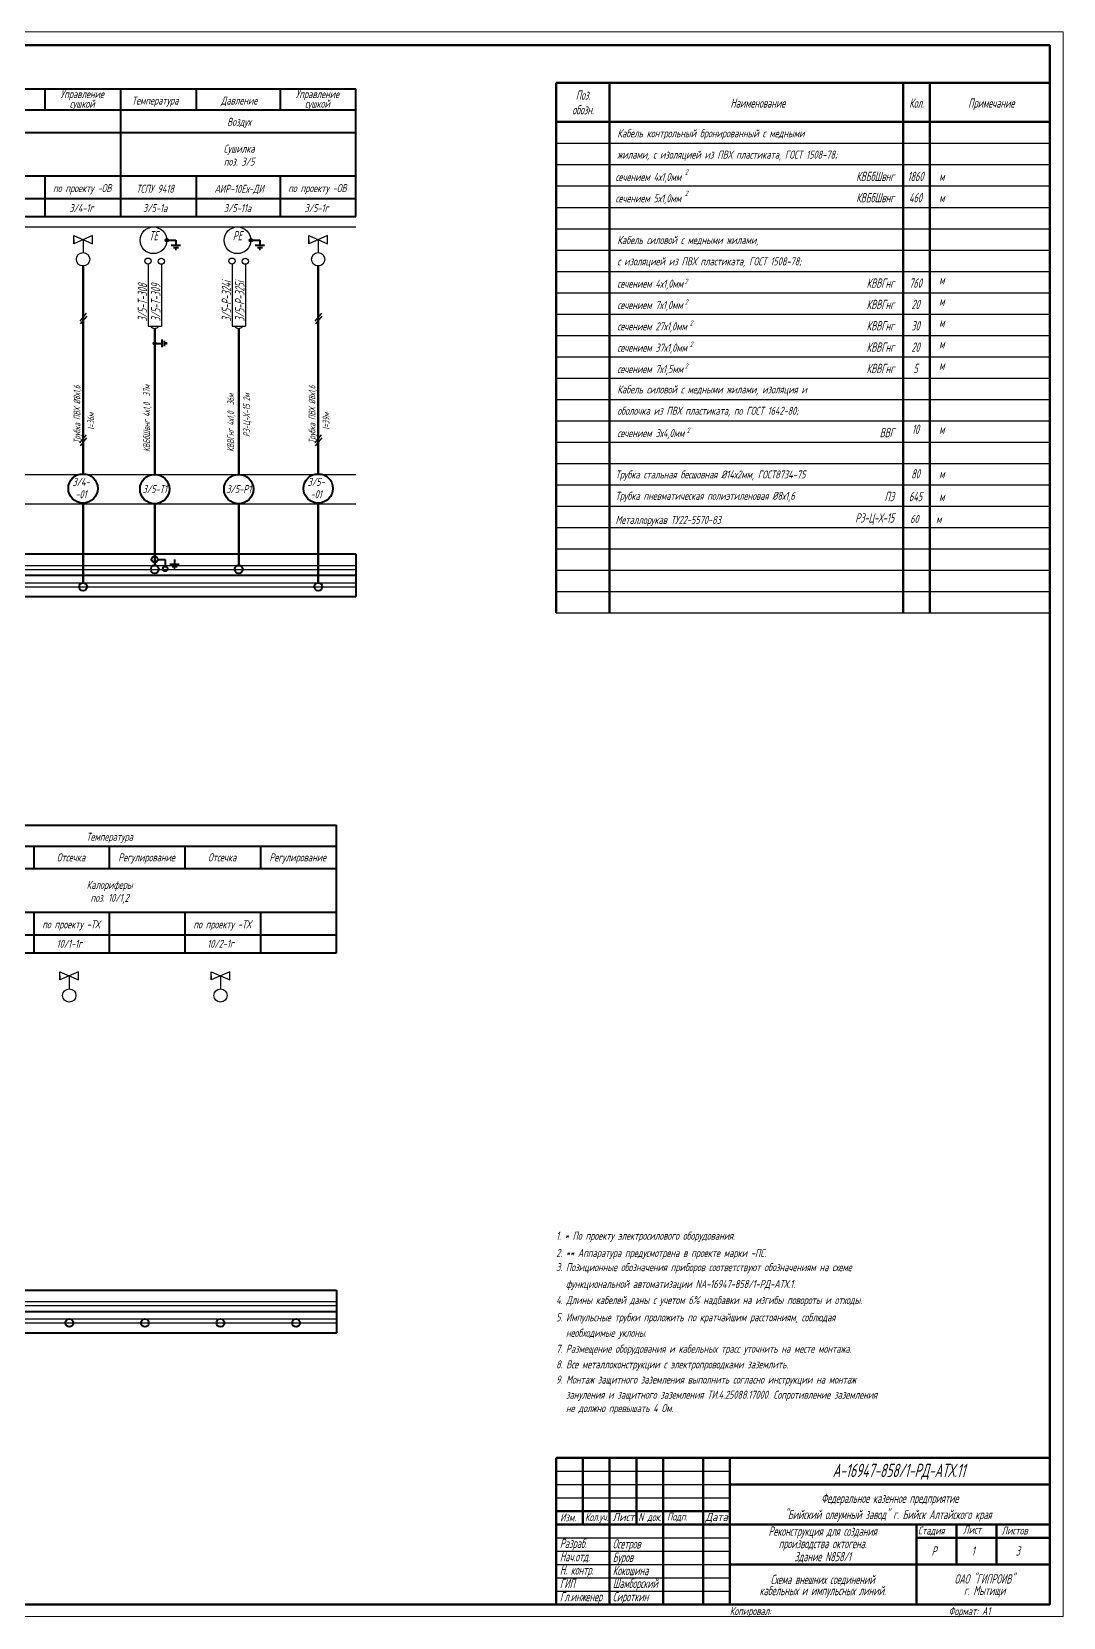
# Model space of a CAD drawing. Header units: millimetres. Extents: x -680 to 9204, y -4430 to 7779.
# Drawn here: x 2144 to 2531, y -2712 to -2118 of the extents above; entities that cross this region are included whole.
import ezdxf
from ezdxf.enums import TextEntityAlignment as Align

# ---------------------------------------------------------------- set-up
doc = ezdxf.new("R2010")
doc.units = ezdxf.units.MM
doc.layers.get('Defpoints').update_dxf_attribs({"color": 33})
for name, color, linetype, lineweight in [('text', 41, 'Continuous', 20), ('Арматура', 1, 'Continuous', 25), ('Датчики', 31, 'Continuous', 50), ('Земля', 233, 'Continuous', 40), ('Обводка', 6, 'Continuous', 25), ('Пн.кабель', 4, 'Continuous', 50), ('Таблица', 253, 'Continuous', 40), ('Текст_КИП', 2, 'Continuous', 25), ('Толст.рамка', 7, 'Continuous', 60), ('Тонк.рамка', 10, 'Continuous', 20), ('Щиты_пульты', 5, 'Continuous', 40), ('Эл.кабель', 2, 'Continuous', 50)]:
    doc.layers.add(name, color=color, linetype=linetype, lineweight=lineweight)
doc.layers.add('ТЕКСТ', color=2, linetype='Continuous')
doc.styles.add('Simplex', font='simplex.shx', dxfattribs={"width": 0.7, "oblique": 15})

# ---------------------------------------------------------------- blocks, each defined once
blk = doc.blocks.new('Заземление')
for p, q in [((0, 0), (0, -1.99)), ((1.74, -1.99), (-1.77, -1.99)), ((0.92, -2.81), (-0.95, -2.81)), ((0.24, -3.5), (-0.27, -3.5))]:
    blk.add_line(p, q)

msp = doc.modelspace()

# ---------------------------------------------------------------- linework, layer by layer
for p, q in [((2188.059, -2205.315), (2188.059, -2228.505)), ((2193.059, -2205.315), (2193.059, -2228.505)), ((2219.534, -2205.315), (2219.534, -2228.505)), ((2224.534, -2205.315), (2224.534, -2228.505)), ((2162.617, -2226.59), (2165.04, -2223.61)), ((2162.802, -2227.698), (2165.225, -2224.718)), ((2188.059, -2228.505), (2193.059, -2228.505)), ((2219.534, -2228.505), (2224.534, -2228.505)), ((2250.742, -2226.59), (2253.165, -2223.61)), ((2250.927, -2227.698), (2253.35, -2224.718)), ((2162.552, -2272.208), (2164.975, -2269.228)), ((2250.677, -2272.208), (2253.1, -2269.228)), ((2162.737, -2273.316), (2165.16, -2270.336)), ((2250.862, -2273.316), (2253.285, -2270.336))]:
    msp.add_line(p, q)
at = {"lineweight": 60}
msp.add_line((2526.062, -2652.654), (2526.062, -2707.654), dxfattribs=at)
at = {"lineweight": -3}
for centre in [(2188.059, -2204.147), (2193.059, -2204.168), (2219.534, -2204.147), (2224.534, -2204.168)]:
    msp.add_circle(centre, 1.147, dxfattribs=at)
for centre in [(2190.559, -2227.655), (2222.034, -2227.655)]:
    msp.add_arc(centre, 1.689, 210.20685, 329.79315)
at = {"layer": 'Defpoints'}
for p, q in [((1840.205, -2191.346), (2265.985, -2191.346)), ((1840.684, -2284.08), (2265.985, -2284.08)), ((1840.684, -2295.08), (2265.985, -2295.08)), ((1749.002, -2318.174), (2265.985, -2318.174)), ((1749.002, -2319.674), (2265.985, -2319.674)), ((1749.002, -2324.674), (2265.985, -2324.674)), ((1749.002, -2326.174), (2265.985, -2326.174)), ((1749.071, -2595.63), (2258.635, -2595.63)), ((1749.072, -2594.13), (2258.635, -2594.13)), ((1749.071, -2600.63), (2258.635, -2600.63)), ((1749.071, -2602.13), (2258.635, -2602.13))]:
    msp.add_line(p, q, dxfattribs=at)
at = {"layer": 'Арматура'}
for p, q in [((2160.197, -2197.599), (2160.197, -2194.599)), ((2167.197, -2194.599), (2160.197, -2197.599)), ((2160.197, -2194.599), (2167.197, -2197.599)), ((2160.197, -2196.099), (2160.197, -2197.599)), ((2163.697, -2196.099), (2163.697, -2200.956)), ((2167.197, -2197.599), (2167.197, -2194.599)), ((2248.322, -2197.599), (2248.322, -2194.599)), ((2255.322, -2194.599), (2248.322, -2197.599)), ((2248.322, -2194.599), (2255.322, -2197.599)), ((2248.322, -2196.099), (2248.322, -2197.599)), ((2251.822, -2196.099), (2251.822, -2200.956)), ((2255.322, -2197.599), (2255.322, -2194.599)), ((2155.06, -2473.555), (2155.06, -2470.555)), ((2162.06, -2470.555), (2155.06, -2473.555)), ((2155.06, -2470.555), (2162.06, -2473.555)), ((2155.06, -2472.055), (2155.06, -2473.555)), ((2158.56, -2472.055), (2158.56, -2476.912)), ((2162.06, -2473.555), (2162.06, -2470.555)), ((2211.711, -2473.555), (2211.711, -2470.555)), ((2218.711, -2470.555), (2211.711, -2473.555)), ((2211.711, -2470.555), (2218.711, -2473.555)), ((2211.711, -2472.055), (2211.711, -2473.555)), ((2215.211, -2472.055), (2215.211, -2476.912)), ((2218.711, -2473.555), (2218.711, -2470.555))]:
    msp.add_line(p, q, dxfattribs=at)
for centre in [(2163.697, -2203.456), (2251.822, -2203.456), (2158.56, -2479.412), (2215.211, -2479.412)]:
    msp.add_circle(centre, 2.5, dxfattribs=at)
at = {"layer": 'Датчики', "lineweight": 30}
for centre in [(2190.08, -2196.346), (2221.555, -2196.346)]:
    msp.add_circle(centre, 5, dxfattribs=at)
at = {"layer": 'Земля', "ltscale": 0.3}
for p, q in [((2195.578, -2196.346), (2198.511, -2196.346)), ((2227.053, -2196.346), (2229.986, -2196.346))]:
    msp.add_line(p, q, dxfattribs=at)
at = {"layer": 'Земля'}
for p, q in [((2193.352, -2236.449), (2193.352, -2233.488)), ((2193.352, -2236.449), (2193.352, -2233.488)), ((2194.269, -2235.96), (2194.269, -2233.977)), ((2194.269, -2236.049), (2194.269, -2234.065)), ((2195.032, -2235.414), (2195.032, -2234.524)), ((2195.032, -2235.414), (2195.032, -2234.524)), ((2191.059, -2234.969), (2193.352, -2234.969)), ((2191.059, -2234.969), (2193.352, -2234.969)), ((2191.73, -2315.957), (2194.507, -2315.957)), ((2194.507, -2315.957), (2194.507, -2318.597))]:
    msp.add_line(p, q, dxfattribs=at)
for centre, radius in [((2195.08, -2196.346), 0.5), ((2226.555, -2196.346), 0.5), ((2190.559, -2234.969), 0.5), ((2190.559, -2234.969), 0.5), ((2190.559, -2315.957), 1.171), ((2194.507, -2319.506), 0.909)]:
    msp.add_circle(centre, radius, dxfattribs=at)
at = {"layer": 'Обводка', "color": 155}
for p, q in [((2341.062, -2159.98), (2526.062, -2159.98)), ((2341.062, -2167.98), (2526.062, -2167.98)), ((2341.062, -2175.98), (2526.062, -2175.98)), ((2341.062, -2183.98), (2526.062, -2183.98)), ((2341.062, -2191.98), (2526.062, -2191.98)), ((2341.062, -2199.98), (2526.062, -2199.98)), ((2341.062, -2207.98), (2526.062, -2207.98)), ((2341.062, -2215.98), (2526.062, -2215.98)), ((2341.062, -2223.98), (2526.062, -2223.98)), ((2341.062, -2231.98), (2526.062, -2231.98)), ((2341.062, -2239.98), (2526.062, -2239.98)), ((2341.062, -2247.98), (2526.062, -2247.98)), ((2341.062, -2255.98), (2526.062, -2255.98)), ((2341.062, -2263.98), (2526.062, -2263.98)), ((2341.062, -2271.98), (2526.062, -2271.98)), ((2341.062, -2279.98), (2526.062, -2279.98)), ((2341.062, -2287.98), (2526.062, -2287.98)), ((2341.062, -2295.98), (2526.062, -2295.98)), ((2341.062, -2303.98), (2526.062, -2303.98)), ((2341.062, -2311.98), (2526.062, -2311.98)), ((2341.062, -2319.98), (2526.062, -2319.98)), ((2341.062, -2327.98), (2526.062, -2327.98)), ((2341.062, -2335.98), (2526.062, -2335.98)), ((2341.062, -2657.654), (2406.062, -2657.654)), ((2341.062, -2662.654), (2406.062, -2662.654)), ((2341.062, -2667.654), (2406.062, -2667.654)), ((2341.062, -2682.654), (2406.062, -2682.654)), ((2341.062, -2687.654), (2406.062, -2687.654)), ((2341.062, -2692.654), (2406.062, -2692.654)), ((2341.062, -2697.654), (2406.062, -2697.654)), ((2341.062, -2702.654), (2406.062, -2702.654))]:
    msp.add_line(p, q, dxfattribs=at)
at = {"layer": 'Пн.кабель'}
for p, q in [((2163.697, -2205.956), (2163.697, -2283.833)), ((2251.822, -2205.956), (2251.822, -2283.833)), ((2163.697, -2294.833), (2163.697, -2324.674)), ((2251.822, -2294.833), (2251.822, -2324.674))]:
    msp.add_line(p, q, dxfattribs=at)
at = {"layer": 'Пн.кабель', "lineweight": 40}
for centre in [(2163.697, -2289.333), (2251.822, -2289.333)]:
    msp.add_circle(centre, 5.5, dxfattribs=at)
at = {"layer": 'Таблица'}
for p, q in [((1718.304, -2139.581), (2265.985, -2139.581)), ((2149.535, -2147.477), (2149.535, -2139.581)), ((2177.86, -2187.461), (2177.86, -2139.581)), ((2206.185, -2147.477), (2206.185, -2139.581)), ((2237.66, -2147.477), (2237.66, -2139.581)), ((2265.985, -2187.461), (2265.985, -2139.581)), ((1764.441, -2147.477), (2265.985, -2147.477)), ((1764.441, -2155.867), (2265.985, -2155.867)), ((1764.441, -2172.2), (2265.985, -2172.2)), ((2149.535, -2187.461), (2149.535, -2172.2)), ((2206.185, -2187.461), (2206.185, -2172.2)), ((2237.66, -2187.461), (2237.66, -2172.2)), ((1764.441, -2180.721), (2265.985, -2180.721)), ((1718.304, -2187.461), (2265.985, -2187.461)), ((1718.373, -2415.537), (2258.636, -2415.537)), ((2258.636, -2463.417), (2258.636, -2415.537)), ((1764.51, -2423.433), (2258.636, -2423.433)), ((2145.335, -2431.823), (2145.335, -2423.433)), ((2173.66, -2431.823), (2173.66, -2423.433)), ((2201.985, -2431.823), (2201.985, -2423.433)), ((2230.311, -2431.823), (2230.311, -2423.433)), ((1764.51, -2431.823), (2258.636, -2431.823)), ((1764.51, -2448.155), (2258.636, -2448.155)), ((2145.335, -2463.417), (2145.335, -2448.155)), ((2173.66, -2463.417), (2173.66, -2448.155)), ((2201.985, -2463.417), (2201.985, -2448.155)), ((2230.311, -2463.417), (2230.311, -2448.155)), ((1764.51, -2456.677), (2258.636, -2456.677)), ((1718.373, -2463.417), (2258.636, -2463.417))]:
    msp.add_line(p, q, dxfattribs=at)
for centre in [(2190.559, -2319.674), (2222.034, -2319.674), (2163.697, -2326.174), (2251.822, -2326.174), (2158.56, -2602.13), (2186.886, -2602.13), (2215.211, -2602.13), (2243.536, -2602.13)]:
    msp.add_circle(centre, 1.5, dxfattribs=at)
at = {"layer": 'Толст.рамка'}
for p, q in [((1710.062, -2123.151), (2526.062, -2123.151)), ((2526.062, -2123.151), (2526.062, -2707.654)), ((2341.062, -2137.34), (2341.062, -2335.98)), ((2341.062, -2137.34), (2526.062, -2137.34)), ((2361.062, -2137.34), (2361.062, -2335.98)), ((2471.062, -2137.34), (2471.062, -2335.98)), ((2481.062, -2137.34), (2481.062, -2335.98)), ((2341.062, -2151.98), (2526.062, -2151.98)), ((2526.062, -2707.654), (1710.062, -2707.654))]:
    msp.add_line(p, q, dxfattribs=at)
at = {"layer": 'Толст.рамка', "lineweight": 60}
for p, q in [((2341.062, -2652.654), (2526.062, -2652.654)), ((2341.062, -2707.654), (2341.062, -2652.654)), ((2351.062, -2677.654), (2351.062, -2652.654)), ((2361.062, -2707.654), (2361.062, -2652.654)), ((2371.062, -2677.654), (2371.062, -2652.654)), ((2381.062, -2707.654), (2381.062, -2652.654)), ((2396.062, -2707.654), (2396.062, -2652.654)), ((2406.062, -2707.654), (2406.062, -2652.654)), ((2406.062, -2662.654), (2526.062, -2662.654)), ((2341.062, -2672.654), (2406.062, -2672.654)), ((2341.062, -2677.654), (2406.062, -2677.654)), ((2406.062, -2677.654), (2526.062, -2677.654)), ((2476.062, -2677.654), (2476.062, -2707.654)), ((2491.062, -2692.654), (2491.062, -2677.654)), ((2506.062, -2692.654), (2506.062, -2677.654)), ((2476.062, -2682.654), (2526.062, -2682.654)), ((2406.062, -2692.654), (2526.062, -2692.654)), ((2341.062, -2707.654), (2526.062, -2707.654))]:
    msp.add_line(p, q, dxfattribs=at)
at = {"layer": 'Тонк.рамка'}
for p, q in [((1690.062, -2118.151), (2531.062, -2118.151)), ((2531.062, -2118.151), (2531.062, -2712.151)), ((1690.062, -2712.151), (2531.062, -2712.151))]:
    msp.add_line(p, q, dxfattribs=at)
at = {"layer": 'Щиты_пульты'}
for p, q in [((1718.304, -2313.88), (2265.985, -2313.88)), ((2265.985, -2313.88), (2265.984, -2321.88)), ((1718.304, -2321.88), (2265.985, -2321.88)), ((2265.985, -2321.88), (2265.984, -2329.88)), ((1718.304, -2329.88), (2265.985, -2329.88)), ((1718.373, -2589.836), (2258.636, -2589.836)), ((2258.636, -2589.836), (2258.635, -2597.836)), ((1718.373, -2597.836), (2258.635, -2597.836)), ((2258.635, -2597.836), (2258.635, -2605.836)), ((1718.373, -2605.836), (2258.635, -2605.836))]:
    msp.add_line(p, q, dxfattribs=at)
at = {"layer": 'Эл.кабель'}
for p, q in [((2190.559, -2229.344), (2190.559, -2284.08)), ((2222.034, -2229.344), (2222.034, -2284.08)), ((2190.559, -2295.08), (2190.559, -2318.174)), ((2222.034, -2295.08), (2222.034, -2318.174))]:
    msp.add_line(p, q, dxfattribs=at)
at = {"layer": 'Эл.кабель', "lineweight": 40}
for centre in [(2190.559, -2289.58), (2222.034, -2289.58)]:
    msp.add_circle(centre, 5.5, dxfattribs=at)

# ---------------------------------------------------------------- block references
at = {"layer": 'Земля'}
for p in [(2198.511, -2196.346), (2229.986, -2196.346), (2198.037, -2315.928)]:
    msp.add_blockref('Заземление', p, dxfattribs=at)

# ---------------------------------------------------------------- texts
at = {"lineweight": -3, "style": 'Simplex', "oblique": 15, "width": 0.6}
for s, p in [('3/5-Т-308', (2187.724, -2226.845)), ('3/5-Т-309', (2192.724, -2226.845)), ('3/5-Р-324i', (2219.199, -2226.845)), ('3/5-Р-325i', (2224.199, -2226.845))]:
    msp.add_text(s, height=3.5, rotation=90, dxfattribs=at).set_placement(p)
at = {"style": 'Simplex', "oblique": 15, "width": 0.6}
for s, p in [('3/4-', (2159.741, -2288.389)), ('3/5-', (2247.865, -2288.389)), ('-01', (2160.816, -2293.035)), ('-01', (2248.941, -2293.035))]:
    msp.add_text(s, height=3, dxfattribs=at).set_placement(p)
for s, p in [('3/5-Т1', (2190.559, -2289.58)), ('3/5-P1', (2222.034, -2289.58))]:
    msp.add_text(s, height=3, dxfattribs=at).set_placement(p, align=Align.MIDDLE)
at = {"layer": 'text', "color": 7, "style": 'Simplex', "oblique": 15, "width": 0.6}
for p in [(2162.667, -2272.426), (2250.792, -2272.426)]:
    msp.add_text('Трубка ПВХ %%C8х1,6', height=2.5, rotation=90, dxfattribs=at).set_placement(p)
at = {"layer": 'text', "color": 2, "style": 'Simplex', "oblique": 15, "width": 0.6}
msp.add_text('КВБбШвнг 4х1,0  37м', height=2.5, rotation=90, dxfattribs=at).set_placement((2188.819, -2275.66))
at = {"layer": 'text', "color": 3, "style": 'Simplex', "oblique": 15, "width": 0.6}
msp.add_text('КВВГнг 4х1,0  36м', height=2.5, rotation=90, dxfattribs=at).set_placement((2220.294, -2275.66))
at = {"layer": 'ТЕКСТ', "style": 'Simplex', "oblique": 15, "width": 0.6}
msp.add_text('РЗ-Ц-Х-15 2м', height=2.5, rotation=90, dxfattribs=at).set_placement((2226.245, -2270.032))
at = {"layer": 'ТЕКСТ', "color": 7, "style": 'Simplex', "oblique": 15, "width": 0.6}
for s, p in [('l=36м', (2167.866, -2267.317)), ('l=39м', (2255.991, -2267.317))]:
    msp.add_text(s, height=2.5, rotation=90, dxfattribs=at).set_placement(p)
at = {"layer": 'ТЕКСТ', "style": 'Simplex', "oblique": 15, "width": 0.6}
for s, p in [('1. * По проекту электросилового оборудования.', (2340.991, -2570.943)), ('2. ** Аппаратура предусмотрена в проекте марки -ПС.', (2340.991, -2577.421)), ('3. Позиционные обозначения приборов соответствуют обозначениям на схеме ', (2340.991, -2582.74)), ('функциональной автоматизации NА-16947-858/1-РД-АТХ.1.', (2344.682, -2589.044)), ('4. Длины кабелей даны с учетом 6%%% надбавки на изгибы повороты и отходы.', (2340.991, -2595.052)), ('5. Импульсные трубки проложить по кратчайшим расстояниям, соблюдая ', (2340.991, -2601.531)), ('необходимые уклоны.', (2344.682, -2607.364)), ('7. Размещение оборудования и кабельных трасс уточнить на месте монтажа.', (2340.991, -2613.335)), ('8. Все металлоконструкции с электропроводками заземлить.', (2340.991, -2619.173)), ('9. Монтаж защитного заземления выполнить согласно инструкции на монтаж ', (2340.991, -2624.881)), ('зануления и защитного заземления ТИ.4.25088.17000. Сопротивление заземления', (2344.682, -2630.554)), ('не должно превышать 4 Ом.', (2344.682, -2635.577))]:
    msp.add_text(s, height=3, dxfattribs=at).set_placement(p)
at = {"layer": 'Текст_КИП', "style": 'Simplex', "oblique": 15, "width": 0.6}
for s, height, p in [('Управление', 3, (2163.391, -2143.003)), ('сушкой', 3, (2163.391, -2146.63)), ('Температура', 3, (2190.71, -2145.46)), ('Давление', 3, (2222.185, -2145.46)), ('Управление', 3, (2251.515, -2143.003)), ('сушкой', 3, (2251.515, -2146.63)), ('Поз.', 3.5, (2351.062, -2143.647)), ('Наименование', 3.5, (2416.562, -2146.647)), ('Кол.', 3.5, (2476.062, -2146.647)), ('Примечание', 3.5, (2504.062, -2146.647)), ('Воздух', 3, (2222.185, -2153.421)), ('обозн.', 3.5, (2351.062, -2149.147)), ('Сушилка', 3, (2222.185, -2163.49)), ('поз. 3/5', 3, (2222.185, -2168.347)), ('1860', 3.5, (2475.664, -2174.135)), ('по проекту -ОВ', 3, (2163.391, -2178.282)), ('ТСПУ 9418', 3, (2190.71, -2178.529)), ('АИР-10Ех-ДИ', 3, (2222.185, -2178.529)), ('по проекту -ОВ', 3, (2251.515, -2178.282)), ('460', 3.5, (2475.664, -2182.135)), ('3/4-1г', 3, (2163.056, -2185.775)), ('3/5-1а', 3, (2190.71, -2185.775)), ('3/5-11а', 3, (2221.555, -2185.775)), ('3/5-1г', 3, (2251.181, -2185.775)), ('760', 3.5, (2475.664, -2214.135)), ('20', 3.5, (2475.664, -2222.135)), ('30', 3.5, (2475.664, -2230.135)), ('20', 3.5, (2475.664, -2238.135)), ('5', 3.5, (2475.664, -2246.135)), ('10', 3.5, (2475.664, -2268.907)), ('80', 3.5, (2475.664, -2285.621)), ('645', 3.5, (2475.664, -2294.135)), ('Температура', 3, (2173.66, -2421.416)), ('Отсечка', 3, (2159.191, -2429.13)), ('Регулирование', 3, (2187.516, -2429.13)), ('Отсечка', 3, (2215.841, -2429.13)), ('Регулирование', 3, (2244.166, -2429.13)), ('Калориферы', 3, (2173.66, -2439.446)), ('поз. 10/1,2', 3, (2173.66, -2444.303)), ('по проекту -ТХ', 3, (2159.191, -2454.238)), ('по проекту -ТХ', 3, (2215.841, -2454.238)), ('10/1-1г', 3, (2158.56, -2461.523)), ('10/2-1г', 3, (2215.211, -2461.523)), ('Федеральное казенное предприятие', 3.5, (2466.062, -2669.614)), ('"Бийский олеумный завод" г. Бийск Алтайского края ', 3.5, (2466.062, -2675.691)), ('Реконструкция для создания', 3.5, (2440.868, -2681.939)), ('производства октогена.', 3.5, (2440.868, -2686.592)), ('Здание N858/1', 3.5, (2440.868, -2691.48)), ('Схема внешних соединений', 3.5, (2440.868, -2700.039)), ('ОАО "ГИПРОИВ"', 3.5, (2501.578, -2699.843)), ('кабельных и импульсных линий.', 3.5, (2440.868, -2704.216))]:
    msp.add_text(s, height=height, dxfattribs=at).set_placement(p, align=Align.CENTER)
at = {"layer": 'Текст_КИП', "style": 'Simplex', "oblique": 15}
for s, height, width, p in [('Кабель контрольный бронированный с медными', 3, 0.6, (2363.934, -2157.733)), ('жилами, с изоляцией из ПВХ пластиката, ГОСТ 1508-78;', 3, 0.6, (2363.934, -2165.733)), ('сечением 4х1,0мм', 3, 0.6, (2363.243, -2174.094)), ('2', 2, 0.6, (2389.312, -2171.712)), ('м', 3.5, 0.6, (2484.525, -2174.135)), ('сечением 5х1,0мм', 3, 0.6, (2363.243, -2182.094)), ('2', 2, 0.6, (2389.312, -2179.712)), ('м', 3.5, 0.6, (2484.525, -2182.135)), ('Кабель силовой с медными жилами,', 3, 0.6, (2363.934, -2197.733)), ('с изоляцией из ПВХ пластиката, ГОСТ 1508-78;', 3, 0.6, (2363.934, -2205.733)), ('2', 2, 0.6, (2389.236, -2212.738)), ('м', 3.5, 0.6, (2484.525, -2212.907)), ('сечением 4х1,0мм', 3, 0.6, (2363.934, -2214.094)), ('сечением 7х1,0мм', 3, 0.6, (2363.934, -2222.094)), ('2', 2, 0.6, (2389.289, -2220.481)), ('м', 3.5, 0.6, (2484.525, -2220.907)), ('сечением 27х1,0мм', 3, 0.6, (2363.934, -2230.094)), ('2', 2, 0.6, (2391.143, -2228.299)), ('м', 3.5, 0.6, (2484.525, -2228.907)), ('2', 2, 0.6, (2391.143, -2236.299)), ('м', 3.5, 0.6, (2484.525, -2236.907)), ('сечением 37х1,0мм', 3, 0.6, (2363.934, -2238.094)), ('сечением 7х1,5мм', 3, 0.6, (2363.934, -2246.094)), ('2', 2, 0.6, (2389.289, -2244.481)), ('м', 3.5, 0.6, (2484.525, -2244.907)), ('Кабель силовой с медными жилами, изоляция и', 3, 0.6, (2363.934, -2253.733)), ('оболочка из ПВХ пластиката, по ГОСТ 1642-80;', 3, 0.6, (2363.934, -2261.733)), ('сечением 3х4,0мм', 3, 0.6, (2363.934, -2270.094)), ('2', 2, 0.6, (2390.01, -2268.544)), ('м', 3.5, 0.6, (2484.525, -2268.907)), ('Трубка стальная бесшовная %%C14х2мм, ГОСТ8734-75', 3, 0.6, (2363.243, -2285.621)), ('м', 3.5, 0.6, (2484.525, -2285.621)), ('Трубка пневматическая полиэтиленовая %%C8х1,6', 3, 0.6, (2363.243, -2293.621)), ('м', 3.5, 0.6, (2484.525, -2294.135)), ('Металлорукав ТУ22-5570-83', 3, 0.6, (2363.243, -2302.644)), ('60', 3, 0.6, (2473.668, -2302.297)), ('м', 3, 0.6, (2483.405, -2302.297)), ('А-16947-858/1-РД-АТХ.11', 5, 0.6, (2444.611, -2659.927)), ('Изм.', 3, 0.6, (2342.496, -2676.542)), ('Подп.', 3, 0.6, (2382.551, -2676.225)), ('Стадия', 3, 0.6, (2476.591, -2681.447)), ('Лист', 3, 0.6, (2493.531, -2681.13)), ('Листов', 3, 0.6, (2507.938, -2681.447)), ('Разраб.', 3.5, 0.6, (2342.4, -2686.504)), ('Осетров', 3.5, 0.6, (2362.206, -2686.7)), ('Р', 3.5, 0.6, (2481.699, -2689.359)), ('1', 3.5, 0.6, (2496.716, -2689.359)), ('3', 3.5, 0.6, (2513.241, -2689.359)), ('Нач.отд.', 3.5, 0.6, (2342.4, -2691.504)), ('Буров', 3.5, 0.6, (2362.206, -2691.7)), ('Н. контр.', 3.5, 0.6, (2342.4, -2696.504)), ('ГИП', 3.5, 0.6, (2342.4, -2701.504)), ('Шамборский', 3.5, 0.5, (2362.206, -2701.504)), ('Кокошина', 3.5, 0.6, (2362.206, -2696.7)), ('Гл.инженер', 3.5, 0.6, (2342.4, -2706.504)), ('Сироткин', 3.5, 0.6, (2362.206, -2706.504))]:
    msp.add_text(s, height=height, dxfattribs=dict(at, width=width)).set_placement(p)
at = {"layer": 'Текст_КИП', "style": 'Simplex', "oblique": 15, "width": 0.6}
for s, p in [('КВБбШвнг', (2467.661, -2174.135)), ('КВБбШвнг', (2467.661, -2182.135)), ('КВВГнг', (2467.661, -2214.135)), ('КВВГнг', (2467.661, -2222.135)), ('КВВГнг', (2467.661, -2230.135)), ('КВВГнг', (2467.661, -2238.135)), ('КВВГнг', (2467.661, -2246.135)), ('ВВГ', (2467.661, -2270.135)), ('ПЭ', (2467.661, -2294.135)), ('РЗ-Ц-Х-15', (2467.661, -2302.135))]:
    msp.add_text(s, height=3.5, dxfattribs=at).set_placement(p, align=Align.RIGHT)
at = {"layer": 'Текст_КИП', "lineweight": 30, "style": 'Simplex', "oblique": 15, "width": 0.6}
for s, p in [('TЕ', (2190.08, -2196.346)), ('PE', (2221.555, -2196.346))]:
    msp.add_text(s, height=3.5, dxfattribs=at).set_placement(p, align=Align.CENTER)
at = {"layer": 'Текст_КИП', "style": 'Simplex', "oblique": 15}
for s, width, p, p2 in [('Кол.уч.', 0.603486, (2351.837, -2676.383), (2360.544, -2676.383)), ('Лист', 0.686041, (2362.128, -2676.383), (2370.36, -2676.383)), ('N док.', 0.628372, (2371.785, -2676.383), (2380.492, -2676.383)), ('Дата', 0.652619, (2396.957, -2676.383), (2405.348, -2676.383))]:
    msp.add_text(s, height=3, dxfattribs=dict(at, width=width)).set_placement(p, p2, align=Align.FIT)
at = {"layer": 'Текст_КИП', "style": 'Simplex', "oblique": 15, "width": 0.6}
msp.add_text('г. Мытищи', height=3.5, dxfattribs=at).set_placement((2501.578, -2702.873), align=Align.MIDDLE)
at = {"layer": 'Текст_КИП', "color": 3, "style": 'Simplex', "oblique": 15, "width": 0.6}
for s, p in [('Копировал:', (2406.062, -2711.623)), ('Формат: А1', (2488.062, -2711.66))]:
    msp.add_text(s, height=3, dxfattribs=at).set_placement(p)

doc.saveas('drawing.dxf')
